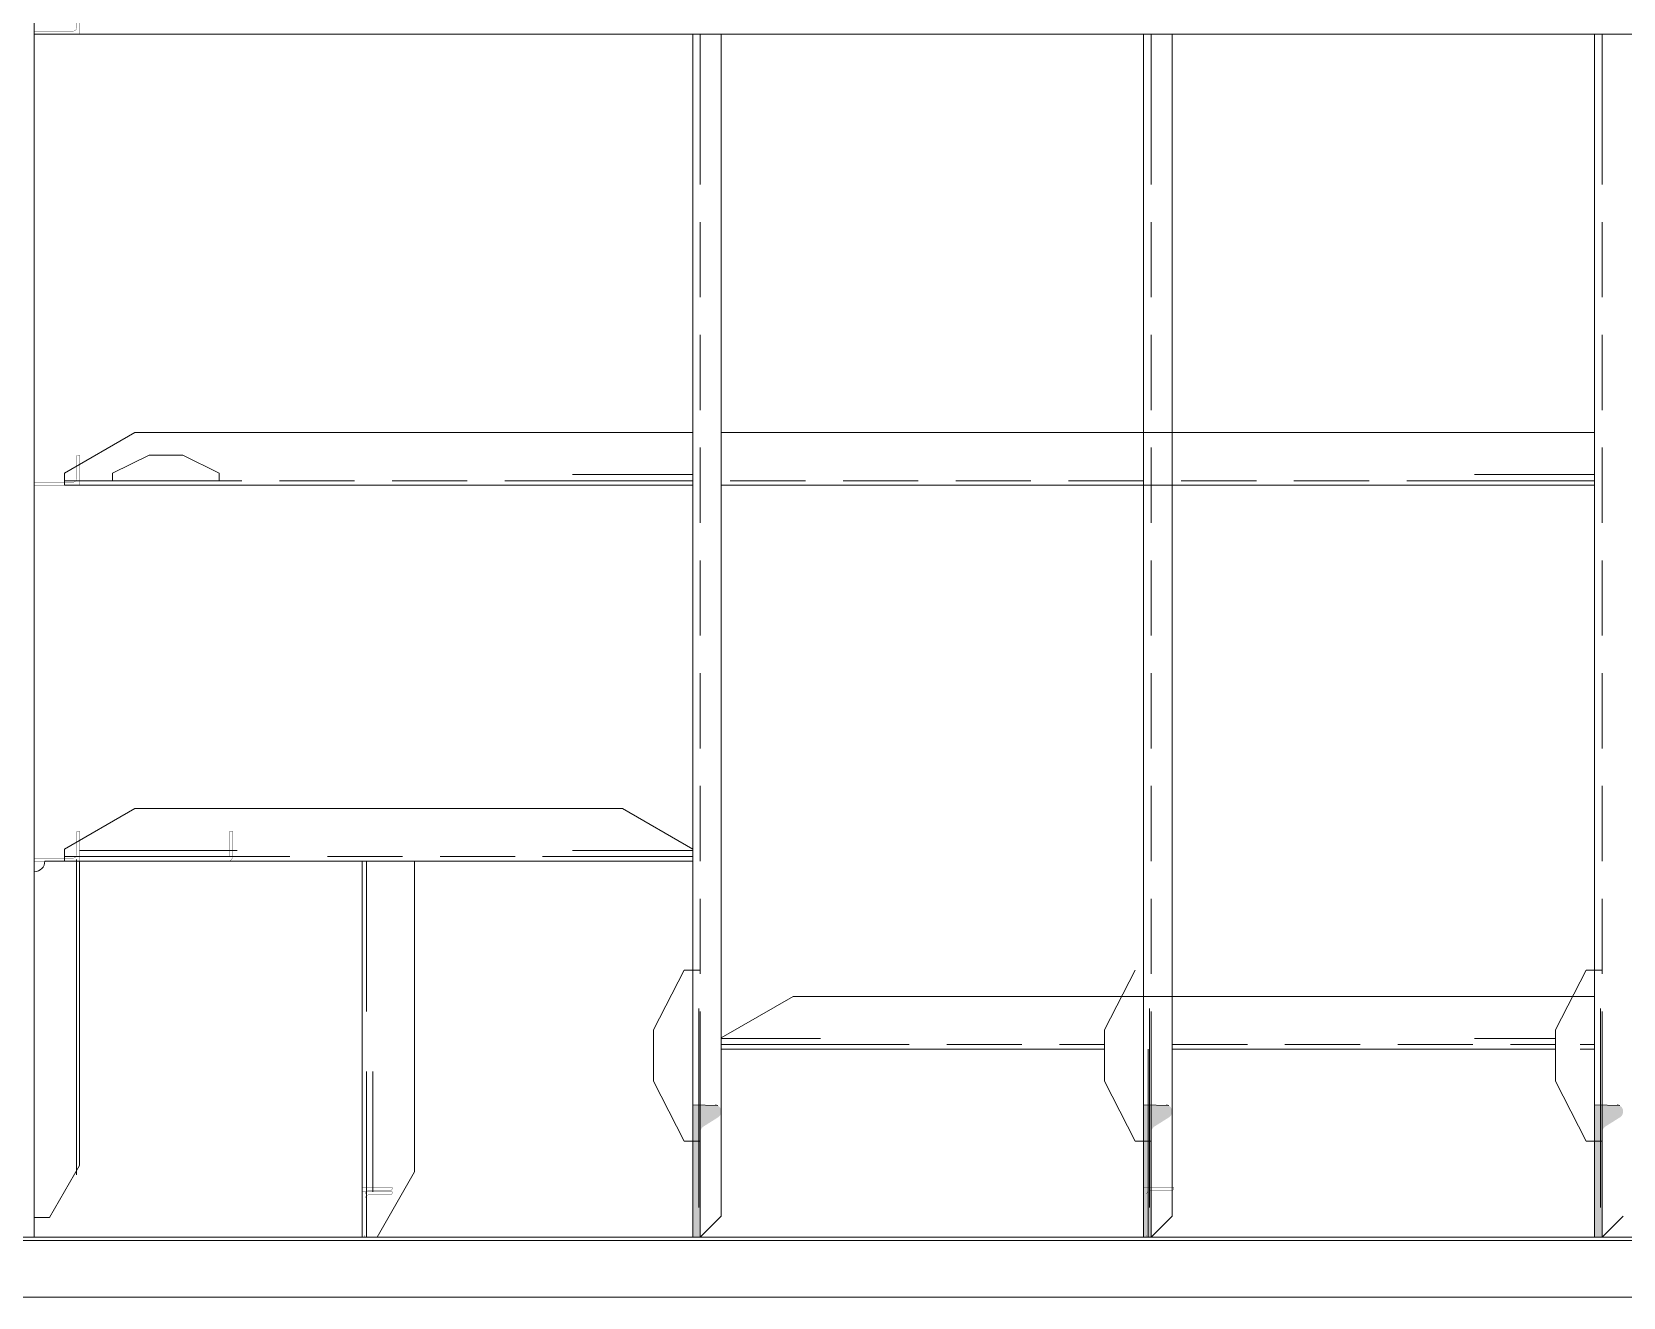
# Model space of a CAD drawing. Header units: millimetres. Extents: x 149544 to 197467, y -3118 to 25363.
# Drawn here: x 155778 to 156837, y 16106 to 16947 of the extents above; entities that cross this region are included whole.
import ezdxf

# ---------------------------------------------------------------- set-up
doc = ezdxf.new("R2010")
doc.units = ezdxf.units.MM
doc.header["$MEASUREMENT"] = 0
for name, pattern in [('K5LT32769', [0]), ('K5LT32791', [0]), ('K5LT32795', [75, 50, -25])]:
    doc.linetypes.add(name, pattern=pattern)
doc.layers.add('Pov', color=7, linetype='Continuous')

# ---------------------------------------------------------------- blocks, each defined once
blk = doc.blocks.new('U1246')
at = {"layer": 'Pov', "color": 3, "linetype": 'K5LT32791', "lineweight": 18, "true_color": 0x00ff00}
for p in [(-178361.7, 530.5), (-178346.7, 530.5)]:
    blk.add_line(p, (-178345, 530.1), dxfattribs=at)
blk = doc.blocks.new('U1247')
at = {"layer": 'Pov', "color": 3, "linetype": 'K5LT32791', "lineweight": 18, "true_color": 0x00ff00}
for p in [(-177761.7, 530.5), (-177746.7, 530.5)]:
    blk.add_line(p, (-177745, 530.1), dxfattribs=at)

msp = doc.modelspace()

# ---------------------------------------------------------------- hatches: boundary and pattern name
for points in [[(156217.8, 16145.9), (156222.8, 16145.9), (156222.8, 16215.5), (156223.1, 16217), (156223.8, 16218.3), (156224.8, 16219.3), (156234.8, 16225.6), (156236.1, 16226.9), (156236.8, 16228.7), (156236.7, 16230.6), (156235.9, 16232.2), (156234.5, 16233.4), (156232.8, 16233.8), (156217.8, 16233.8)], [(156517.8, 16145.9), (156522.8, 16145.9), (156522.8, 16215.5), (156523.1, 16217), (156523.8, 16218.3), (156524.8, 16219.3), (156534.8, 16225.6), (156536.1, 16226.9), (156536.8, 16228.7), (156536.7, 16230.6), (156535.9, 16232.2), (156534.5, 16233.4), (156532.8, 16233.8), (156517.8, 16233.8)], [(156817.8, 16145.9), (156822.8, 16145.9), (156822.8, 16215.5), (156823.1, 16217), (156823.8, 16218.3), (156824.8, 16219.3), (156834.8, 16225.6), (156836.1, 16226.9), (156836.8, 16228.7), (156836.7, 16230.6), (156835.9, 16232.2), (156834.5, 16233.4), (156832.8, 16233.8), (156817.8, 16233.8)]]:
    msp.add_hatch(color=0).paths.add_polyline_path(points)

# ---------------------------------------------------------------- linework, layer by layer
at = {"color": 3, "linetype": 'K5LT32791', "lineweight": 18}
msp.add_line((155779.8, 18645.9), (155779.8, 16145.9), dxfattribs=at)
at = {"color": 0, "linetype": 'K5LT32769', "lineweight": 18}
for p, q in [((155779.8, 16945.9), (155779.8, 16951.9)), ((155779.8, 16945.9), (155779.8, 16950.9)), ((161195.5, 16945.9), (155779.8, 16945.9)), ((155809.8, 16945.9), (155929.8, 16945.9)), ((155819.3, 16945.9), (155929.8, 16945.9)), ((156217.8, 16945.9), (156236.8, 16945.9)), ((156217.8, 16145.9), (156217.8, 16945.9)), ((156217.8, 16945.9), (156222.8, 16945.9)), ((156222.8, 16845.9), (156222.8, 16945.9)), ((156236.8, 16945.9), (156236.8, 16226)), ((156517.8, 16145.9), (156517.8, 16945.9)), ((156522.8, 16845.9), (156522.8, 16945.9)), ((156536.8, 16945.9), (156536.8, 16226)), ((156817.8, 16945.9), (156836.8, 16945.9)), ((156817.8, 16945.9), (156822.8, 16945.9)), ((156822.8, 16845.9), (156822.8, 16945.9)), ((155799.8, 16653.9), (155846.6, 16680.9)), ((155846.6, 16680.9), (156217.8, 16680.9)), ((156236.8, 16680.9), (156817.8, 16680.9)), ((155831.9, 16654), (155856.2, 16665.9)), ((155878.5, 16665.9), (155856.2, 16665.9)), ((155902.8, 16654), (155878.5, 16665.9)), ((155799.8, 16645.9), (155799.8, 16653.9)), ((155831.9, 16648.9), (155831.9, 16654)), ((155902.8, 16648.9), (155902.8, 16654)), ((155799.8, 16645.9), (155799.8, 16648.9)), ((155899.8, 16648.9), (155799.8, 16648.9)), ((156217.8, 16645.9), (155799.8, 16645.9)), ((155809.8, 16648.9), (155914.8, 16648.9)), ((155809.8, 16648.9), (155853.8, 16648.9)), ((155809.8, 16645.9), (155914.8, 16645.9)), ((155809.8, 16645.9), (155853.8, 16645.9)), ((155853.8, 16648.9), (155874.1, 16648.9)), ((155853.8, 16645.9), (155874.1, 16645.9)), ((156137.8, 16648.9), (156208.3, 16648.9)), ((156137.8, 16645.9), (156208.3, 16645.9)), ((156208.3, 16648.9), (156217.8, 16648.9)), ((156208.3, 16645.9), (156217.8, 16645.9)), ((156817.8, 16645.9), (156236.8, 16645.9)), ((156737.8, 16648.9), (156808.3, 16648.9)), ((156737.8, 16645.9), (156808.3, 16645.9)), ((156808.3, 16648.9), (156817.8, 16648.9)), ((156808.3, 16645.9), (156817.8, 16645.9)), ((155799.8, 16403.9), (155846.6, 16430.9)), ((156171.1, 16430.9), (155846.6, 16430.9)), ((156217.8, 16403.9), (156171.1, 16430.9)), ((155799.8, 16395.9), (155799.8, 16403.9)), ((155799.8, 16398.9), (155899.8, 16398.9)), ((155799.8, 16395.9), (155799.8, 16398.9)), ((155809.8, 16398.9), (155914.8, 16398.9)), ((156117.8, 16398.9), (156217.8, 16398.9)), ((156137.8, 16398.9), (156208.3, 16398.9)), ((155786.8, 16395.9), (155809.8, 16395.9)), ((155799.8, 16395.9), (156217.8, 16395.9)), ((155807.8, 16187.2), (155807.8, 16397.1)), ((155809.8, 16395.9), (155914.8, 16395.9)), ((155809.8, 16193.6), (155809.8, 16395.9)), ((155997.8, 16395.9), (156032.8, 16395.9)), ((155997.8, 16145.9), (155997.8, 16395.9)), ((155997.8, 16395.9), (156000.8, 16395.9)), ((156000.8, 16295.9), (156000.8, 16395.9)), ((156032.8, 16395.9), (156032.8, 16189.2)), ((156137.8, 16395.9), (156208.3, 16395.9)), ((156212.1, 16323.5), (156191.7, 16283.7)), ((156222.7, 16323.5), (156212.1, 16323.5)), ((156512.2, 16323.5), (156491.8, 16283.7)), ((156812.2, 16323.5), (156791.8, 16283.7)), ((156822.8, 16323.5), (156812.2, 16323.5)), ((156236.8, 16278.4), (156284.6, 16305.9)), ((156817.8, 16305.9), (156284.6, 16305.9)), ((156217.8, 16297.9), (156217.8, 16165.6)), ((156221.8, 16297.9), (156221.8, 16165.6)), ((156517.8, 16297.9), (156517.8, 16165.6)), ((156521.8, 16297.9), (156521.8, 16165.6)), ((156817.8, 16297.9), (156817.8, 16165.6)), ((156821.8, 16297.9), (156821.8, 16165.6)), ((156191.7, 16283.7), (156191.7, 16249.5)), ((156491.8, 16283.7), (156491.8, 16249.5)), ((156791.8, 16283.7), (156791.8, 16249.5)), ((156236.8, 16273.9), (156302.8, 16273.9)), ((156236.8, 16273.9), (156337.8, 16273.9)), ((156808.3, 16273.9), (156817.8, 16273.9)), ((155997.8, 16145.9), (155997.8, 16270.9)), ((156236.8, 16270.9), (156491.8, 16270.9)), ((156236.8, 16270.9), (156491.8, 16270.9)), ((156236.8, 16270.9), (156302.8, 16270.9)), ((156517.8, 16270.9), (156517.8, 16145.9)), ((156517.8, 16145.9), (156517.8, 16270.9)), ((156520.8, 16270.9), (156520.8, 16145.9)), ((156520.8, 16145.9), (156520.8, 16270.9)), ((156536.8, 16270.9), (156791.8, 16270.9)), ((156536.8, 16270.9), (156791.8, 16270.9)), ((156737.8, 16270.9), (156791.8, 16270.9)), ((156808.3, 16270.9), (156817.8, 16270.9)), ((155997.8, 16185.4), (155997.8, 16255.9)), ((156000.8, 16145.9), (156000.8, 16255.9)), ((156000.8, 16185.4), (156000.8, 16255.9)), ((156212.1, 16209.7), (156191.7, 16249.5)), ((156222.8, 16145.9), (156222.8, 16245.9)), ((156512.2, 16209.7), (156491.8, 16249.5)), ((156522.8, 16145.9), (156522.8, 16245.9)), ((156812.2, 16209.7), (156791.8, 16249.5)), ((156822.8, 16145.9), (156822.8, 16245.9)), ((156236.8, 16226), (156236.8, 16159.9)), ((156536.8, 16226), (156536.8, 16159.9)), ((156222.7, 16209.7), (156212.1, 16209.7)), ((156522.8, 16209.7), (156512.2, 16209.7)), ((156822.8, 16209.7), (156812.2, 16209.7)), ((155997.8, 16178.9), (155997.8, 16201.6)), ((155997.8, 16178.9), (155997.8, 16201.6)), ((156000.8, 16178.9), (156000.8, 16201.6)), ((156000.8, 16178.9), (156000.8, 16201.6)), ((156517.8, 16178.9), (156517.8, 16201.6)), ((156520.8, 16178.9), (156520.8, 16201.6)), ((155789.8, 16158.9), (155809.8, 16193.6)), ((156007.8, 16145.9), (156032.8, 16189.2)), ((155997.8, 16175.9), (155997.8, 16185.4)), ((156000.8, 16175.9), (156000.8, 16185.4)), ((155779.8, 16158.9), (155789.8, 16158.9)), ((156222.8, 16145.9), (156236.8, 16159.9)), ((156522.8, 16145.9), (156536.8, 16159.9)), ((156822.8, 16145.9), (156836.8, 16159.9)), ((156217.8, 16145.9), (156222.8, 16145.9)), ((156217.8, 16145.9), (156222.8, 16145.9)), ((156817.8, 16145.9), (156822.8, 16145.9)), ((156817.8, 16145.9), (156822.8, 16145.9)), ((155189.7, 16105.9), (161267.5, 16105.9))]:
    msp.add_line(p, q, dxfattribs=at)
at = {"color": 2, "linetype": 'K5LT32769', "lineweight": 18}
msp.add_line((156817.8, 16145.9), (156817.8, 16945.9), dxfattribs=at)
at = {"color": 0, "linetype": 'K5LT32795', "lineweight": 18}
for p, q in [((156222.8, 16245.9), (156222.8, 16845.9)), ((156522.8, 16245.9), (156522.8, 16845.9)), ((156217.8, 16648.9), (155899.8, 16648.9)), ((156817.8, 16648.9), (156236.8, 16648.9)), ((155899.8, 16398.9), (156117.8, 16398.9)), ((156236.8, 16273.9), (156491.8, 16273.9)), ((156536.8, 16273.9), (156791.8, 16273.9))]:
    msp.add_line(p, q, dxfattribs=at)
at = {"color": 2, "linetype": 'K5LT32795', "lineweight": 18}
msp.add_line((156822.8, 16245.9), (156822.8, 16845.9), dxfattribs=at)
at = {"color": 0, "linetype": 'K5LT32791', "lineweight": 18}
for p, q in [((156137.8, 16653), (156217.8, 16653)), ((156737.8, 16653), (156817.8, 16653)), ((155809.8, 16403), (155914.8, 16403)), ((156137.8, 16403), (156217.8, 16403)), ((156236.8, 16278), (156302.8, 16278)), ((156737.8, 16278), (156791.8, 16278)), ((156004.9, 16175.9), (156004.9, 16255.9)), ((155189.7, 16145.9), (160017.8, 16145.9)), ((155189.7, 16145.9), (161408.7, 16145.9)), ((155189.7, 16143.7), (161409, 16143.7))]:
    msp.add_line(p, q, dxfattribs=at)
at = {"color": 0, "linetype": 'K5LT32791', "const_width": 0.18}
for points in [[(155779.8, 16945.9), (155779.8, 16946.9), (155780.1, 16947.6), (155780.8, 16947.9), (155805.8, 16947.9), (155806.8, 16948.2), (155807.6, 16948.9), (155807.8, 16949.9), (155807.8, 16964.9), (155808.1, 16965.6), (155808.8, 16965.9), (155809.8, 16965.9), (155809.8, 16945.9), (155779.8, 16945.9)], [(155779.8, 16645.9), (155779.8, 16646.9), (155780.1, 16647.6), (155780.8, 16647.9), (155805.8, 16647.9), (155806.8, 16648.2), (155807.6, 16648.9), (155807.8, 16649.9), (155807.8, 16664.9), (155808.1, 16665.6), (155808.8, 16665.9), (155809.8, 16665.9), (155809.8, 16645.9), (155779.8, 16645.9)], [(155779.8, 16395.9), (155779.8, 16396.9), (155780.1, 16397.6), (155780.8, 16397.9), (155805.8, 16397.9), (155806.8, 16398.2), (155807.6, 16398.9), (155807.8, 16399.9), (155807.8, 16414.9), (155808.1, 16415.6), (155808.8, 16415.9), (155809.8, 16415.9), (155809.8, 16395.9), (155779.8, 16395.9)], [(155997.8, 16145.9), (155998.8, 16145.9), (155999.5, 16146.3), (155999.8, 16147), (155999.8, 16174.5), (156000.1, 16175.6), (156000.8, 16176.4), (156001.8, 16176.7), (156016.8, 16176.7), (156017.5, 16177), (156017.8, 16177.8), (156017.8, 16178.9), (155997.8, 16178.9), (155997.8, 16145.9)], [(155997.8, 16145.9), (155998.8, 16145.9), (155999.5, 16146.3), (155999.8, 16147), (155999.8, 16174.5), (156000.1, 16175.6), (156000.8, 16176.4), (156001.8, 16176.7), (156016.8, 16176.7), (156017.5, 16177), (156017.8, 16177.8), (156017.8, 16178.9), (155997.8, 16178.9), (155997.8, 16145.9)], [(156517.8, 16145.9), (156518.8, 16145.9), (156519.5, 16146.3), (156519.8, 16147), (156519.8, 16174.5), (156520.1, 16175.6), (156520.8, 16176.4), (156521.8, 16176.7), (156536.8, 16176.7), (156537.5, 16177), (156537.8, 16177.8), (156537.8, 16178.9), (156517.8, 16178.9), (156517.8, 16145.9)]]:
    msp.add_lwpolyline(points, dxfattribs=at)
at = {"color": 0, "linetype": 'K5LT32769', "const_width": 0.18}
for points in [[(155902.8, 16398.9), (155909.9, 16398.9), (155909.9, 16415.9), (155911.7, 16415.9), (155911.7, 16398.9), (155911.6, 16398.4), (155911.5, 16397.9), (155911.2, 16397.4), (155910.9, 16397), (155910.5, 16396.6), (155910.1, 16396.3), (155909.6, 16396.1), (155909.1, 16396), (155902.8, 16395.9)], [(155997.8, 16145.9), (155998.8, 16145.9), (155999.5, 16146.2), (155999.8, 16146.9), (155999.8, 16171.9), (156000.1, 16172.9), (156000.8, 16173.7), (156001.8, 16173.9), (156016.8, 16173.9), (156017.5, 16174.2), (156017.8, 16174.9), (156017.8, 16175.9), (155997.8, 16175.9), (155997.8, 16145.9)]]:
    msp.add_lwpolyline(points, dxfattribs=at)
at = {"color": 0, "linetype": 'K5LT32769', "lineweight": 18}
msp.add_arc((155779.8, 16395.9), 7, 270, 0, dxfattribs=at)

# ---------------------------------------------------------------- block references
at = {"color": 0}
for name, p in [('U1246', (334579.6, 15703.3)), ('U1247', (334279.6, 15703.3)), ('U1247', (334579.6, 15703.3))]:
    msp.add_blockref(name, p, dxfattribs=at)

doc.saveas('drawing.dxf')
